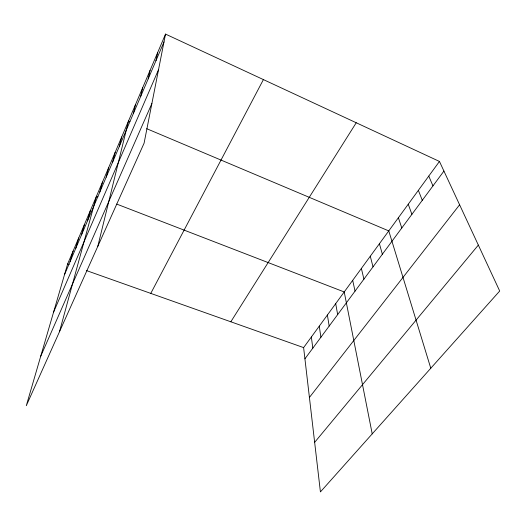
<?xml version="1.0" encoding="UTF-8"?>
<svg xmlns="http://www.w3.org/2000/svg" width="526" height="526" viewBox="0 0 526 526"><rect width="100%" height="100%" fill="white"/><g stroke="black" fill="none" stroke-linecap="round" stroke-linejoin="round"><path stroke-width="0.79" d="M165.526 34.091L144.091 143.177L26.3 405.697L67.644 263.907L165.526 34.091L439.453 161.443L499.7 291.023L320.419 491.909L303.614 347.607L439.453 161.443M155.966 60.681L157.668 52.541M148.194 78.861L150.048 70.431M140.659 96.495L142.651 87.789M133.348 113.603L135.478 104.641M97.81 246.319L128.502 121.013L129.948 121.624M119.363 146.327L121.73 136.918M112.669 161.982L115.148 152.376M106.167 177.203L108.744 167.406M99.841 191.997L102.517 182.029M59.471 331.761L96.455 196.257L97.961 196.842M87.526 220.808L90.38 210.525M81.537 234.826L84.462 224.411M75.705 248.469L78.709 237.923M70.03 261.751L73.107 251.086M64.501 274.677L163.987 41.916M53.593 312.102L158.53 69.669M40.726 356.22L151.869 103.563M150.778 293.39L263.401 79.597M230.829 321.787L356.24 122.755M304.922 358.817L443.931 171.068M309.42 397.432L459.606 204.785M314.647 442.34L478.344 245.09M67.644 263.907L69.143 264.433M86.343 270.535L303.614 347.607M116.713 204.088L344.221 291.956L372.217 433.871M146.669 128.679L388.773 230.894L430.781 368.246M428.769 176.092L432.957 185.888M418.367 190.34L422.286 200.301M408.242 204.213L411.904 214.325M398.386 217.731L401.792 227.982M379.41 243.729L382.363 254.222M370.284 256.241L373.019 266.846M361.382 268.444L363.913 279.148M352.696 280.345L355.03 291.141M335.7 303.633L337.666 314.594M327.389 315.028L329.171 326.061M319.275 326.153L320.893 337.245M311.353 337.008L312.812 348.159"/></g></svg>
